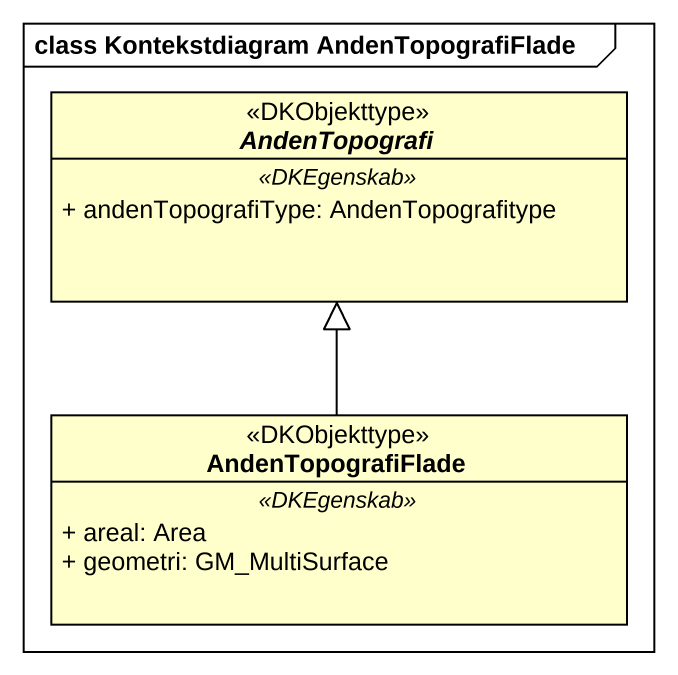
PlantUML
@startuml
mainframe class Kontekstdiagram AndenTopografiFlade
hide circle
hide empty members
skinparam classAttributeIconSize 0
abstract class AndenTopografi <<DKObjekttype>> {
  .. <<DKEgenskab>> ..
  + andenTopografiType: AndenTopografitype
}
class AndenTopografiFlade <<DKObjekttype>> {
  .. <<DKEgenskab>> ..
  + areal: Area
  + geometri: GM_MultiSurface
}
AndenTopografiFlade -up-|> AndenTopografi
@enduml
